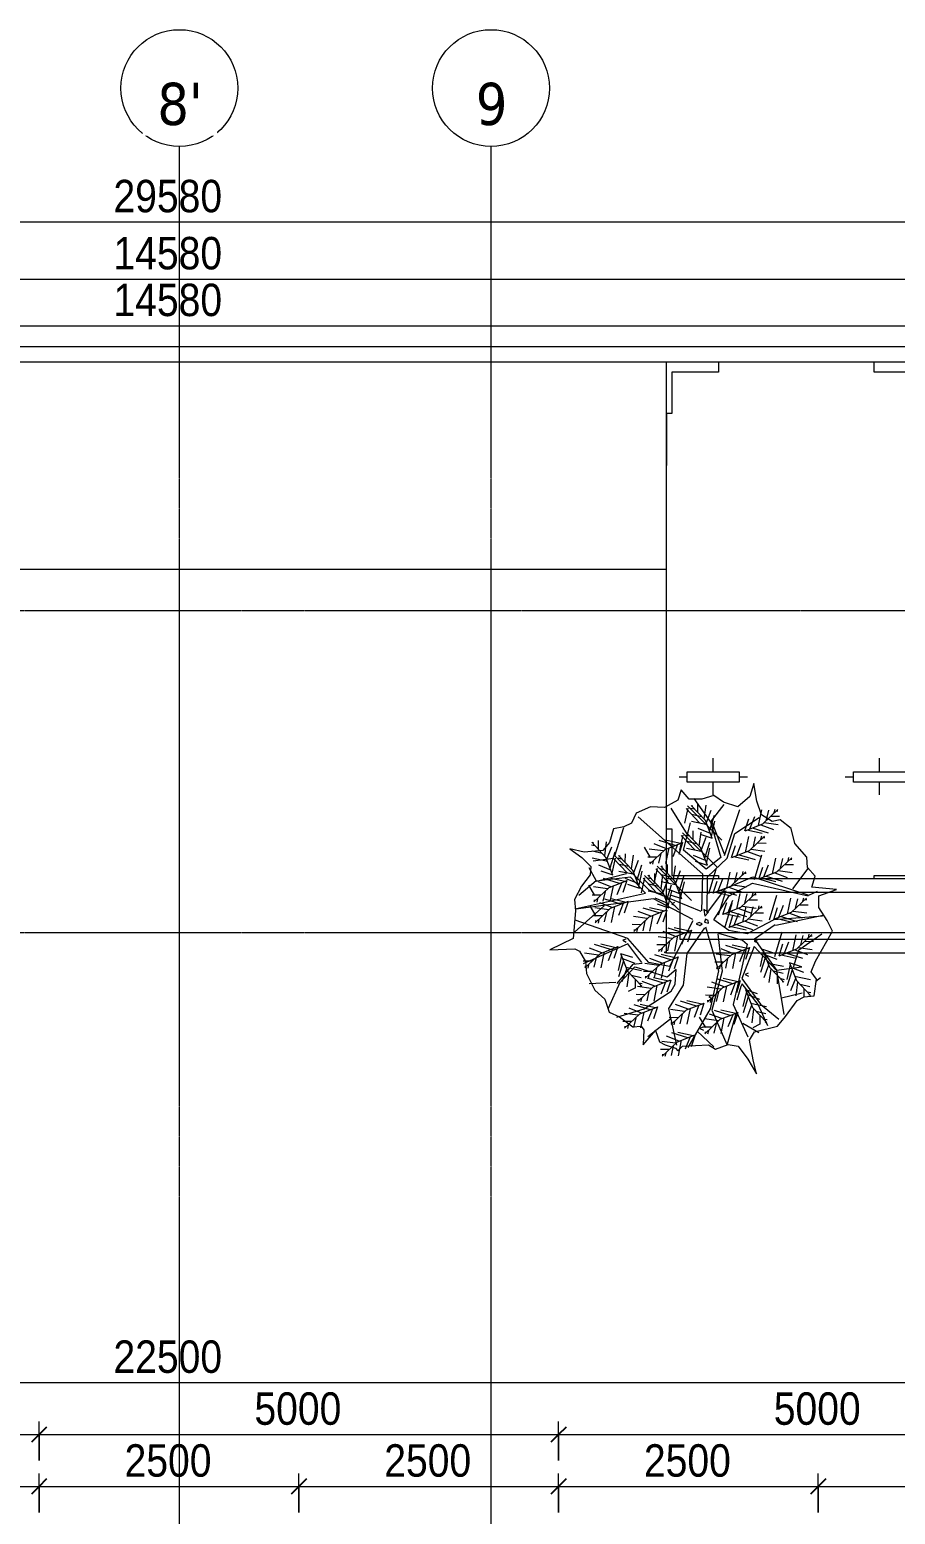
# Model space of a CAD drawing. Header units: millimetres. Extents: x 60855 to 206000, y 5274 to 78634.
# Drawn here: x 79112 to 87445, y 64335 to 78634 of the extents above; entities that cross this region are included whole.
import ezdxf

# ---------------------------------------------------------------- set-up
doc = ezdxf.new("R2010")
doc.units = ezdxf.units.MM
for name, pattern in [('Dash - Tight', [4.5, 3, -1.5]), ('Grid Line', [22.225, 12.7, -3.175, 3.175, -3.175]), ('Hidden', [7.14375, 4.7625, -2.38125])]:
    doc.linetypes.add(name, pattern=pattern)
for name, color, linetype, lineweight in [('A-ANNO-DIMS', 211, 'Continuous', 9), ('A-ANNO-DIMS-125', 211, 'Continuous', 9), ('A-DETL-GENF-2', 92, 'Dash - Tight', 9), ('A-DETL-GENF-3', 92, 'Hidden', 18), ('A-FLOR', 192, 'Continuous', 9), ('A-WALL', 113, 'Continuous', 9), ('C-PRKG', 70, 'Continuous', 9), ('G-IMPT', 8, 'Continuous', 9), ('L-PLNT-1', 253, 'Continuous', 9), ('S-GRID-1', 1, 'Grid Line', 9), ('S-GRID-IDEN', 1, 'Continuous', 9)]:
    doc.layers.add(name, color=color, linetype=linetype, lineweight=lineweight)
doc.styles.add('Tahoma_B', font='tahomabd.ttf', dxfattribs={"height": 406.25})
doc.styles.add('UTM Avo', font='', dxfattribs={"width": 0.9, "height": 312.5})
doc.styles.get('UTM Avo').set_extended_font_data('UTM Avo')
doc.dimstyles.new('1_Dim_chi_tiet_2_5', dxfattribs={"dimscale": 304.8, "dimtxt": 312.281546, "dimasz": 0.492126, "dimexe": 0.410105, "dimexo": 0.0625, "dimgap": 0.04101, "dimtad": 1, "dimdec": 0, "dimrnd": 5, "dimzin": 0, "dimdsep": 46, "dimtxsty": 'UTM Avo', "dimblk1": 'OBLIQUE', "dimblk2": 'OBLIQUE', "dimsah": 1, "dimcen": 0.09, "dimdle": 0.410105, "dimazin": 0, "dimtfac": 1, "dimtdec": 4, "dimtix": 1, "dimtmove": 0, "dimatfit": 3, "dimfxl": 0.82021, "dimfxlon": 1, "dimtvp": 1, "dimtolj": 1, "dimtzin": 0, "dimarcsym": 2})

# ---------------------------------------------------------------- blocks, each defined once
blk = doc.blocks.new('xe oto1 - xe oto-V7-TKCS_NHÀ XE 1 - MẶT BẰNG COTE _1_000')
at = {"layer": 'C-PRKG'}
for p, q in [((-2500, 0), (0, 0)), ((-2500, -1016), (-2500, 0)), ((-500, 0), (0, 0)), ((-500, -100), (-500, 0)), ((0, 0), (0, -500)), ((0, 0), (0, -2025)), ((-2500, 0), (-2000, 0)), ((-2500, -500), (-2500, 0)), ((-2450, -100), (-2450, -500)), ((-2000, -100), (-2450, -100)), ((-2000, 0), (-2000, -100)), ((-50, -100), (-500, -100)), ((-50, -500), (-50, -100)), ((-2450, -500), (-2500, -500)), ((-2500, -500), (-2500, -1000)), ((-2500, -1000), (-2500, -500)), ((0, -500), (-50, -500)), ((0, -500), (0, -2025)), ((0, -2025), (0, -500)), ((-2050, -3950), (-2050, -3820)), ((-2050, -3950), (-2050, -3820)), ((-450, -3950), (-450, -3820)), ((-450, -3950), (-450, -3820)), ((-2300, -4000), (-2380, -4000)), ((-2300, -4000), (-2380, -4000)), ((-2300, -3950), (-1800, -3950)), ((-2300, -4050), (-2300, -3950)), ((-1800, -3950), (-1800, -4050)), ((-1720, -4000), (-1800, -4000)), ((-1720, -4000), (-1800, -4000)), ((-700, -4000), (-780, -4000)), ((-700, -4000), (-780, -4000)), ((-700, -3950), (-200, -3950)), ((-700, -4050), (-700, -3950)), ((-200, -3950), (-200, -4050)), ((-120, -4000), (-200, -4000)), ((-120, -4000), (-200, -4000)), ((-1800, -4050), (-2300, -4050)), ((-2050, -4170), (-2050, -4050)), ((-2050, -4170), (-2050, -4050)), ((-200, -4050), (-700, -4050)), ((-450, -4170), (-450, -4050)), ((-450, -4170), (-450, -4050)), ((-2500, -4500), (-2450, -4500)), ((-2450, -4500), (-2450, -4950)), ((-2450, -4950), (-2000, -4950)), ((-2000, -4950), (-2000, -4980)), ((-500, -4950), (-60, -4950)), ((-500, -4980), (-500, -4950))]:
    blk.add_line(p, q, dxfattribs=at)
blk = doc.blocks.new('CAY GIANG HUONG - CAY GIANG HUONG_dwg-2249777-TKCS_NHÀ XE 1 - MẶT BẰNG COTE _1_000')
at = {"layer": 'G-IMPT'}
for p, q in [((-47, 1330), (-46, 1436)), ((-172, 1068), (-368, 1383)), ((-205, 1203), (-164, 1385)), ((-26, 1206), (-188, 1381)), ((242, 1000), (-171, 1413)), ((-91, 1372), (-132, 1382)), ((-2, 1281), (-119, 1308)), ((-111, 1404), (-112, 1417)), ((29, 1254), (52, 1420)), ((56, 1212), (112, 1362)), ((95, 1109), (154, 1301)), ((273, 815), (459, 1368)), ((519, 1112), (566, 1255)), ((580, 1137), (638, 1283)), ((685, 1175), (725, 1365)), ((781, 1243), (808, 1360)), ((830, 1288), (936, 1286)), ((872, 1332), (882, 1373)), ((903, 1352), (917, 1352)), ((184, 675), (-230, 1088)), ((-169, 1079), (-170, 1092)), ((66, 1185), (-124, 1225)), ((-105, 1005), (-104, 1111)), ((104, 1081), (-42, 1138)), ((-30, 928), (-7, 1095)), ((117, 1043), (158, 1226)), ((543, 1124), (726, 1083)), ((609, 1146), (801, 1087)), ((711, 1185), (862, 1129)), ((753, 1212), (920, 1189)), ((-1286, 930), (-1327, 940)), ((-1307, 962), (-1307, 975)), ((-1242, 888), (-1241, 994)), ((-1167, 811), (-1144, 978)), ((-1140, 769), (-1083, 920)), ((-693, 916), (-621, 791)), ((-422, 896), (-573, 953)), ((-320, 935), (-512, 995)), ((-254, 957), (-437, 998)), ((-396, 907), (-436, 716)), ((-291, 945), (-349, 799)), ((-230, 970), (-277, 826)), ((-264, 878), (-223, 1060)), ((-84, 881), (-246, 1055)), ((-149, 1047), (-190, 1057)), ((8, 860), (-183, 900)), ((-61, 956), (-177, 983)), ((129, 1020), (-15, 1067)), ((-3, 886), (54, 1037)), ((36, 784), (96, 976)), ((58, 718), (99, 901)), ((360, 790), (407, 933)), ((421, 815), (478, 961)), ((526, 852), (565, 1043)), ((622, 921), (649, 1038)), ((670, 965), (776, 964)), ((712, 1009), (723, 1050)), ((744, 1030), (758, 1030)), ((-1129, 743), (-1320, 783)), ((-1198, 839), (-1315, 866)), ((-1101, 667), (-1042, 859)), ((-1079, 601), (-1038, 784)), ((-964, 771), (-1005, 781)), ((-985, 802), (-985, 816)), ((-920, 729), (-919, 834)), ((-845, 652), (-822, 818)), ((-818, 610), (-761, 760)), ((-541, 794), (-647, 795)), ((-464, 869), (-631, 892)), ((-615, 730), (-628, 729)), ((-583, 750), (-593, 709)), ((-492, 838), (-519, 722)), ((46, 755), (-101, 813)), ((71, 694), (-73, 742)), ((384, 802), (566, 761)), ((449, 824), (642, 765)), ((552, 863), (702, 806)), ((594, 890), (760, 867)), ((635, 526), (725, 821)), ((853, 594), (892, 784)), ((949, 663), (976, 779)), ((1040, 751), (1050, 792)), ((1071, 771), (1085, 772)), ((-1092, 638), (-1238, 696)), ((-1067, 577), (-1210, 624)), ((-991, 479), (-1183, 538)), ((-925, 501), (-1108, 542)), ((-807, 584), (-998, 623)), ((-876, 680), (-992, 707)), ((-769, 479), (-916, 536)), ((-779, 508), (-719, 700)), ((-757, 442), (-716, 624)), ((-724, 363), (-683, 546)), ((-545, 366), (-706, 541)), ((-277, 160), (-690, 573)), ((-610, 533), (-651, 543)), ((-630, 564), (-631, 578)), ((-572, 474), (-531, 657)), ((-566, 491), (-565, 597)), ((-392, 477), (-554, 652)), ((-124, 271), (-537, 684)), ((-457, 643), (-498, 654)), ((-490, 414), (-467, 580)), ((-369, 553), (-485, 580)), ((-477, 675), (-478, 689)), ((-413, 602), (-412, 707)), ((-338, 525), (-315, 691)), ((-311, 483), (-254, 633)), ((-271, 380), (-212, 573)), ((84, 356), (175, 651)), ((302, 424), (342, 615)), ((398, 493), (425, 610)), ((447, 537), (553, 536)), ((489, 581), (499, 622)), ((521, 602), (534, 602)), ((687, 531), (734, 675)), ((711, 544), (893, 503)), ((748, 556), (805, 702)), ((777, 565), (969, 506)), ((879, 605), (1029, 548)), ((921, 632), (1087, 608)), ((998, 707), (1103, 706)), ((1098, 412), (1279, 658)), ((-1364, 459), (-1291, 334)), ((-1135, 412), (-1302, 436)), ((-1093, 439), (-1244, 496)), ((-1163, 382), (-1190, 265)), ((-1067, 450), (-1107, 260)), ((-962, 488), (-1020, 342)), ((-901, 513), (-948, 369)), ((-744, 418), (-888, 465)), ((-453, 346), (-643, 386)), ((-521, 442), (-638, 469)), ((-300, 457), (-490, 496)), ((-463, 372), (-407, 522)), ((-424, 270), (-365, 462)), ((-262, 352), (-408, 409)), ((-402, 204), (-361, 387)), ((-250, 315), (-209, 497)), ((136, 362), (184, 505)), ((160, 374), (343, 333)), ((197, 387), (255, 533)), ((203, 100), (294, 394)), ((226, 396), (418, 337)), ((328, 435), (479, 378)), ((370, 462), (537, 439)), ((422, 168), (461, 358)), ((608, 325), (619, 366)), ((-1527, -104), (-1176, 209)), ((-1348, 209), (-1275, 83)), ((-1212, 337), (-1318, 338)), ((-1285, 273), (-1299, 272)), ((-1119, 162), (-1285, 185)), ((-1254, 293), (-1264, 252)), ((-1077, 189), (-1227, 245)), ((-975, 228), (-1167, 287)), ((-909, 250), (-1091, 291)), ((-1051, 199), (-1091, 9)), ((-946, 237), (-1003, 91)), ((-885, 262), (-932, 119)), ((-511, 123), (-703, 182)), ((-445, 144), (-628, 185)), ((-415, 241), (-561, 299)), ((-390, 180), (-533, 227)), ((-237, 291), (-381, 338)), ((256, 105), (303, 249)), ((277, -56), (367, 239)), ((317, 130), (374, 276)), ((490, 205), (656, 182)), ((495, 12), (535, 202)), ((518, 236), (545, 353)), ((566, 281), (672, 280)), ((591, 80), (618, 197)), ((640, 345), (654, 346)), ((682, 169), (692, 210)), ((713, 189), (727, 190)), ((814, 40), (904, 335)), ((866, 45), (913, 189)), ((927, 70), (984, 216)), ((1032, 108), (1071, 299)), ((1128, 177), (1155, 293)), ((1176, 221), (1282, 220)), ((1218, 265), (1229, 306)), ((1250, 285), (1264, 286)), ((-1196, 87), (-1301, 88)), ((-1269, 22), (-1283, 22)), ((-1238, 42), (-1248, 1)), ((-1147, 131), (-1174, 14)), ((-655, 56), (-822, 79)), ((-613, 83), (-763, 140)), ((-683, 25), (-710, -91)), ((-587, 94), (-627, -96)), ((-482, 132), (-540, -14)), ((-421, 157), (-468, 13)), ((280, 117), (462, 76)), ((329, -51), (376, 93)), ((345, 139), (537, 80)), ((390, -26), (448, 120)), ((448, 178), (598, 122)), ((521, 23), (671, -34)), ((563, 50), (729, 26)), ((640, 125), (745, 124)), ((890, 58), (1072, 17)), ((1460, 92), (891, -28)), ((955, 80), (1148, 20)), ((1058, 119), (1208, 62)), ((1100, 146), (1266, 123)), ((-732, -19), (-838, -18)), ((-805, -83), (-819, -84)), ((-774, -63), (-784, -104)), ((-358, -186), (-524, -163)), ((-316, -159), (-466, -102)), ((-213, -120), (-405, -60)), ((-148, -98), (-330, -57)), ((-290, -148), (-329, -339)), ((-185, -110), (-242, -257)), ((-124, -85), (-171, -229)), ((353, -39), (536, -80)), ((419, -17), (611, -76)), ((878, -400), (968, -105)), ((1096, -332), (1136, -141)), ((1192, -263), (1219, -147)), ((1283, -175), (1293, -134)), ((1314, -155), (1328, -154)), ((-1201, -357), (-1351, -300)), ((-1098, -318), (-1290, -258)), ((-1033, -296), (-1215, -255)), ((-1175, -346), (-1214, -537)), ((-1070, -309), (-1127, -455)), ((-1009, -283), (-1056, -427)), ((-434, -261), (-540, -260)), ((-508, -325), (-522, -326)), ((-476, -305), (-487, -346)), ((-386, -217), (-413, -333)), ((382, -368), (232, -311)), ((484, -329), (292, -269)), ((550, -307), (368, -266)), ((408, -357), (369, -548)), ((513, -320), (456, -466)), ((574, -294), (527, -438)), ((744, -338), (703, -521)), ((731, -315), (875, -362)), ((930, -395), (977, -251)), ((991, -370), (1048, -224)), ((1122, -321), (1272, -378)), ((1164, -294), (1330, -317)), ((1241, -219), (1346, -220)), ((-1319, -459), (-1425, -458)), ((-1243, -384), (-1409, -361)), ((-1393, -524), (-1407, -524)), ((-1361, -503), (-1372, -544)), ((-1271, -415), (-1298, -531)), ((-965, -388), (-1006, -571)), ((-943, -454), (-1003, -646)), ((-804, -526), (-997, -730)), ((-978, -364), (-834, -411)), ((-953, -425), (-806, -483)), ((-915, -530), (-724, -570)), ((-517, -508), (-683, -485)), ((-475, -481), (-625, -424)), ((-373, -442), (-565, -382)), ((-307, -420), (-490, -379)), ((-449, -470), (-489, -661)), ((-344, -433), (-401, -579)), ((-283, -407), (-330, -551)), ((263, -470), (158, -469)), ((340, -395), (174, -372)), ((190, -535), (176, -535)), ((221, -514), (211, -555)), ((312, -426), (285, -542)), ((766, -404), (706, -596)), ((805, -507), (748, -657)), ((757, -376), (903, -433)), ((794, -481), (985, -520)), ((900, -568), (1205, -526)), ((954, -382), (1136, -423)), ((1020, -360), (1212, -420)), ((1066, -498), (1025, -680)), ((1054, -474), (1197, -521)), ((1079, -535), (1225, -592)), ((-1123, -1024), (-981, -712)), ((-904, -556), (-961, -707)), ((-877, -598), (-900, -765)), ((-846, -626), (-730, -653)), ((-802, -675), (-803, -781)), ((-565, -760), (-715, -703)), ((-594, -583), (-699, -582)), ((-667, -648), (-681, -648)), ((-462, -721), (-654, -661)), ((-636, -627), (-646, -668)), ((-397, -699), (-579, -658)), ((-545, -539), (-572, -655)), ((-434, -711), (-491, -857)), ((-373, -686), (-420, -830)), ((272, -768), (122, -711)), ((374, -729), (182, -669)), ((440, -707), (257, -666)), ((464, -694), (417, -838)), ((832, -549), (809, -715)), ((863, -576), (979, -604)), ((907, -625), (906, -731)), ((951, -667), (992, -678)), ((972, -699), (972, -712)), ((1088, -564), (1029, -756)), ((1127, -666), (1070, -816)), ((1116, -640), (1307, -680)), ((1154, -708), (1131, -874)), ((1429, -657), (1375, -704)), ((-1035, -715), (-1353, -730)), ((-881, -821), (-801, -777)), ((-683, -862), (-789, -861)), ((-607, -787), (-773, -764)), ((-758, -717), (-717, -727)), ((-737, -748), (-737, -762)), ((-635, -818), (-662, -934)), ((-539, -749), (-578, -940)), ((153, -870), (47, -869)), ((230, -795), (64, -772)), ((202, -826), (175, -942)), ((298, -757), (258, -948)), ((403, -719), (345, -866)), ((537, -823), (496, -1005)), ((559, -888), (500, -1080)), ((525, -799), (669, -846)), ((550, -860), (696, -917)), ((959, -900), (1207, -840)), ((1185, -736), (1302, -763)), ((1229, -785), (1228, -890)), ((1273, -827), (1314, -837)), ((1294, -858), (1294, -872)), ((-724, -1082), (-875, -1025)), ((-622, -1043), (-814, -983)), ((-757, -926), (-771, -927)), ((-556, -1021), (-739, -980)), ((-698, -1071), (-738, -1262)), ((-725, -906), (-736, -947)), ((-593, -1033), (-651, -1180)), ((-532, -1008), (-579, -1152)), ((-207, -1064), (-374, -1041)), ((-165, -1037), (-316, -981)), ((-63, -998), (-255, -939)), ((3, -976), (-180, -935)), ((-139, -1027), (-179, -1217)), ((-34, -989), (-92, -1135)), ((27, -964), (-20, -1107)), ((80, -935), (66, -935)), ((111, -914), (101, -955)), ((344, -1111), (152, -1052)), ((410, -1089), (228, -1048)), ((598, -991), (542, -1141)), ((588, -965), (778, -1004)), ((625, -1033), (602, -1199)), ((656, -1061), (773, -1088)), ((-843, -1184), (-949, -1183)), ((-766, -1109), (-933, -1086)), ((-916, -1249), (-930, -1249)), ((-885, -1228), (-895, -1269)), ((-794, -1140), (-821, -1256)), ((-367, -1147), (-648, -1367)), ((-284, -1140), (-390, -1138)), ((-357, -1204), (-371, -1205)), ((-326, -1184), (-336, -1225)), ((-235, -1095), (-262, -1212)), ((-29, -1131), (44, -1256)), ((200, -1177), (34, -1154)), ((242, -1150), (92, -1094)), ((172, -1208), (145, -1325)), ((268, -1140), (229, -1330)), ((312, -1452), (414, -1089)), ((373, -1102), (316, -1248)), ((434, -1077), (387, -1221)), ((493, -1206), (688, -1316)), ((621, -1255), (702, -1212)), ((701, -1109), (700, -1215)), ((745, -1151), (786, -1162)), ((765, -1183), (766, -1197)), ((-314, -1446), (-480, -1423)), ((-272, -1419), (-422, -1362)), ((-169, -1380), (-361, -1320)), ((-104, -1358), (-286, -1317)), ((-246, -1408), (-285, -1599)), ((-141, -1370), (-198, -1517)), ((-80, -1345), (-127, -1489)), ((-53, -1300), (144, -1490)), ((123, -1253), (18, -1252)), ((50, -1317), (36, -1318)), ((81, -1297), (71, -1338)), ((-390, -1521), (-496, -1520)), ((-464, -1585), (-478, -1586)), ((-432, -1565), (-443, -1606)), ((-342, -1477), (-369, -1593))]:
    blk.add_line(p, q, dxfattribs=at)
at = {"layer": 'G-IMPT', "flags": 128}
for points in [[(1327, 432), (1366, 567), (1272, 669), (1263, 796), (1120, 958), (1076, 1138), (944, 1243), (846, 1225), (718, 1302), (664, 1469), (626, 1680), (578, 1523), (436, 1400), (261, 1458), (146, 1536), (2, 1491), (-150, 1494), (-246, 1605), (-287, 1480), (-448, 1392), (-615, 1402), (-790, 1322), (-845, 1204), (-938, 1158), (-1061, 1136), (-1108, 970), (-1192, 876), (-1416, 856), (-1588, 895), (-1443, 792), (-1335, 683), (-1343, 583), (-1445, 447), (-1530, 284), (-1519, 148), (-1549, -183), (-1828, -321), (-1527, -308), (-1472, -337), (-1399, -463), (-1386, -608), (-1287, -808), (-1167, -915), (-1114, -1073), (-990, -1130), (-830, -1250), (-730, -1242), (-697, -1286), (-704, -1465), (-557, -1291), (-508, -1430), (-438, -1467), (-317, -1505), (-286, -1539), (-233, -1480), (80, -1465), (166, -1519), (320, -1462), (437, -1481), (553, -1638), (661, -1816), (618, -1646), (576, -1407), (634, -1308), (913, -1239), (1007, -1124), (1150, -931), (1231, -887), (1355, -875), (1383, -673), (1317, -586), (1370, -458), (1572, -97), (1511, 31), (1408, 190), (1408, 328), (1622, 405)], [(-66, -9), (-24, -30), (6, -10), (-29, 6)], [(24, 164), (38, 84), (83, 133)], [(34, 11), (82, -1), (77, 33), (44, 48)]]:
    blk.add_lwpolyline(points, close=True, dxfattribs=at)
for points in [[(-94, 1499), (104, 1215), (229, 792), (54, 650), (-220, 877), (-134, 1207)], [(2, 150), (15, 591), (-763, 1280)], [(127, 1021), (44, 1234), (-128, 1416)], [(65, 125), (70, 558), (308, 784), (398, 1079), (691, 1272)], [(274, 829), (119, 1232), (269, 1428)], [(521, 1113), (734, 1197), (915, 1369)], [(-6, 141), (-631, 398), (-1045, 811), (-937, 1153)], [(69, 696), (-15, 909), (-186, 1090)], [(-1068, 579), (-1152, 792), (-1323, 973)], [(-232, 968), (-445, 884), (-626, 713)], [(361, 791), (575, 875), (756, 1047)], [(-899, 604), (-1061, 779), (-1308, 748)], [(-746, 419), (-830, 633), (-1001, 814)], [(688, 533), (902, 617), (1083, 788)], [(-1509, 177), (-677, 360), (-859, 553), (-1265, 507), (-907, 596)], [(-1478, 336), (-1272, 513), (-1356, 666)], [(-392, 182), (-475, 395), (-647, 576)], [(-239, 292), (-323, 506), (-494, 687)], [(73, 134), (285, 415), (617, 557), (1288, 338), (1392, 386)], [(138, 363), (351, 447), (532, 619)], [(-903, 511), (-1116, 427), (-1297, 256)], [(1452, 83), (866, 40), (546, -129), (325, -90), (146, 38), (330, 328), (613, 483), (1280, 329)], [(257, 107), (471, 191), (652, 362)], [(-106, 42), (-580, 291), (-1517, 168)], [(-887, 261), (-1100, 177), (-1281, 5)], [(-327, 248), (-363, 234), (-322, 212)], [(331, -49), (544, 35), (725, 206)], [(867, 47), (1081, 131), (1262, 302)], [(-107, 28), (-386, -521), (-635, -472), (-891, -184), (-1525, 35)], [(-423, 155), (-636, 71), (-817, -100)], [(-125, -87), (-339, -171), (-520, -342)], [(-301, -1471), (-396, -1028), (-220, -746), (-175, -365), (39, -55)], [(47, -46), (201, -573), (101, -1030), (-166, -1497)], [(193, -129), (244, -580), (121, -1049), (304, -1460)], [(201, -120), (491, -205), (545, -253), (378, -979), (555, -1370)], [(884, -22), (635, -193), (900, -568), (989, -1099)], [(932, -393), (1145, -309), (1326, -138)], [(1104, -530), (1168, -321), (1446, -130)], [(-722, -474), (-888, -249), (-1428, -488)], [(-1010, -285), (-1224, -369), (-1405, -540)], [(-914, -193), (-951, -207), (-909, -228)], [(573, -296), (359, -380), (178, -551)], [(893, -562), (630, -281), (483, -667), (709, -976), (928, -1155)], [(669, -204), (632, -218), (674, -239)], [(733, -316), (817, -530), (988, -711)], [(-1021, -1131), (-692, -1031), (-369, -818), (-320, -736), (-309, -558), (-416, -651), (-797, -532)], [(-1018, -726), (-824, -493), (-715, -480)], [(-976, -366), (-892, -579), (-721, -760)], [(-285, -409), (-498, -493), (-679, -664)], [(1055, -476), (1139, -689), (1311, -870)], [(-374, -688), (-588, -772), (-769, -943)], [(462, -696), (249, -780), (68, -951)], [(558, -604), (522, -618), (563, -639)], [(121, -873), (84, -887), (126, -909)], [(794, -1238), (680, -981), (487, -732), (470, -764), (424, -926)], [(527, -800), (610, -1014), (782, -1195)], [(-534, -1010), (-747, -1094), (-928, -1265)], [(25, -966), (-188, -1049), (-369, -1221)], [(433, -1079), (219, -1162), (38, -1334)], [(-81, -1347), (-295, -1431), (-476, -1602)], [(15, -1254), (-22, -1269), (20, -1290)]]:
    blk.add_lwpolyline(points, dxfattribs=at)
blk = doc.blocks.new('CAY GIANG HUONG - CAY GIANG HUONG-2249851-TKCS_NHÀ XE 1 - MẶT BẰNG COTE _1_000')
at = {"xscale": 0.8, "yscale": 0.8, "zscale": 0.8}
blk.add_blockref('CAY GIANG HUONG - CAY GIANG HUONG_dwg-2249777-TKCS_NHÀ XE 1 - MẶT BẰNG COTE _1_000', (0, 0), dxfattribs=at)
blk = doc.blocks.new('BORDER VIEW - BORDER VIEW-4801060-TKCS_NHÀ XE 1 - MẶT BẰNG COTE _1_000')
at = {"layer": 'A-DETL-GENF-3'}
blk.add_line((150, 24386), (35281, 24386), dxfattribs=at)
blk = doc.blocks.new('Grid - M_Grid Head - Circle-353313-TKCS_NHÀ XE 1 - MẶT BẰNG COTE _1_000')
at = {"layer": 'S-GRID-IDEN'}
blk.add_circle((0, 0), 4.5, dxfattribs=at)
blk = doc.blocks.new('DIMBLOCK4-TKCS_NHÀ XE 1 - MẶT BẰNG COTE _1_000')
at = {"layer": 'A-ANNO-DIMS-125'}
for p, q in [((76703, 64354), (76703, 64729)), ((79203, 64354), (79203, 64729)), ((76703, 64604), (79203, 64604)), ((76703, 64604), (76703, 64354)), ((79203, 64604), (79203, 64354))]:
    blk.add_line(p, q, dxfattribs=at)
at = {"layer": 'A-ANNO-DIMS-125', "lineweight": 25}
for p, q in [((76703, 64604), (76778, 64679)), ((79203, 64604), (79278, 64679)), ((76703, 64604), (76628, 64529)), ((79203, 64604), (79128, 64529))]:
    blk.add_line(p, q, dxfattribs=at)
at = {"layer": 'A-ANNO-DIMS-125', "color": 0, "insert": (77525, 65010), "char_height": 312.5, "width": 1027.06, "attachment_point": 1, "line_spacing_factor": 1.110334, "style": 'UTM Avo'}
blk.add_mtext('2500', dxfattribs=at)
blk = doc.blocks.new('_Oblique')
at = {"color": 0, "linetype": 'ByBlock', "lineweight": -2}
blk.add_line((-0.5, -0.5), (0.5, 0.5), dxfattribs=at)
blk = doc.blocks.new('DIMBLOCK5-TKCS_NHÀ XE 1 - MẶT BẰNG COTE _1_000')
at = {"layer": 'A-ANNO-DIMS-125'}
for p, q in [((79203, 64354), (79203, 64729)), ((81703, 64354), (81703, 64729)), ((79203, 64604), (81703, 64604)), ((79203, 64604), (79203, 64354)), ((81703, 64604), (81703, 64354))]:
    blk.add_line(p, q, dxfattribs=at)
at = {"layer": 'A-ANNO-DIMS-125', "lineweight": 25}
for p, q in [((79203, 64604), (79278, 64679)), ((81703, 64604), (81778, 64679)), ((79203, 64604), (79128, 64529)), ((81703, 64604), (81628, 64529))]:
    blk.add_line(p, q, dxfattribs=at)
at = {"layer": 'A-ANNO-DIMS-125', "color": 0, "insert": (80025, 65010), "char_height": 312.5, "width": 1027.06, "attachment_point": 1, "line_spacing_factor": 1.110334, "style": 'UTM Avo'}
blk.add_mtext('2500', dxfattribs=at)
blk = doc.blocks.new('DIMBLOCK6-TKCS_NHÀ XE 1 - MẶT BẰNG COTE _1_000')
at = {"layer": 'A-ANNO-DIMS-125'}
for p, q in [((81703, 64354), (81703, 64729)), ((84203, 64354), (84203, 64729)), ((81703, 64604), (84203, 64604)), ((81703, 64604), (81703, 64354)), ((84203, 64604), (84203, 64354))]:
    blk.add_line(p, q, dxfattribs=at)
at = {"layer": 'A-ANNO-DIMS-125', "lineweight": 25}
for p, q in [((81703, 64604), (81778, 64679)), ((84203, 64604), (84278, 64679)), ((81703, 64604), (81628, 64529)), ((84203, 64604), (84128, 64529))]:
    blk.add_line(p, q, dxfattribs=at)
at = {"layer": 'A-ANNO-DIMS-125', "color": 0, "insert": (82525, 65010), "char_height": 312.5, "width": 1027.06, "attachment_point": 1, "line_spacing_factor": 1.110334, "style": 'UTM Avo'}
blk.add_mtext('2500', dxfattribs=at)
blk = doc.blocks.new('DIMBLOCK7-TKCS_NHÀ XE 1 - MẶT BẰNG COTE _1_000')
at = {"layer": 'A-ANNO-DIMS-125'}
for p, q in [((84203, 64354), (84203, 64729)), ((86703, 64354), (86703, 64729)), ((84203, 64604), (86703, 64604)), ((84203, 64604), (84203, 64354)), ((86703, 64604), (86703, 64354))]:
    blk.add_line(p, q, dxfattribs=at)
at = {"layer": 'A-ANNO-DIMS-125', "lineweight": 25}
for p, q in [((84203, 64604), (84278, 64679)), ((86703, 64604), (86778, 64679)), ((84203, 64604), (84128, 64529)), ((86703, 64604), (86628, 64529))]:
    blk.add_line(p, q, dxfattribs=at)
at = {"layer": 'A-ANNO-DIMS-125', "color": 0, "insert": (85025, 65010), "char_height": 312.5, "width": 1027.06, "attachment_point": 1, "line_spacing_factor": 1.110334, "style": 'UTM Avo'}
blk.add_mtext('2500', dxfattribs=at)
blk = doc.blocks.new('DIMBLOCK8-TKCS_NHÀ XE 1 - MẶT BẰNG COTE _1_000')
at = {"layer": 'A-ANNO-DIMS-125'}
for p, q in [((86703, 64354), (86703, 64729)), ((89203, 64354), (89203, 64729)), ((86703, 64604), (89203, 64604)), ((86703, 64604), (86703, 64354)), ((89203, 64604), (89203, 64354))]:
    blk.add_line(p, q, dxfattribs=at)
at = {"layer": 'A-ANNO-DIMS-125', "lineweight": 25}
for p, q in [((86703, 64604), (86778, 64679)), ((89203, 64604), (89278, 64679)), ((86703, 64604), (86628, 64529)), ((89203, 64604), (89128, 64529))]:
    blk.add_line(p, q, dxfattribs=at)
at = {"layer": 'A-ANNO-DIMS-125', "color": 0, "insert": (87525, 65010), "char_height": 312.5, "width": 1027.06, "attachment_point": 1, "line_spacing_factor": 1.110334, "style": 'UTM Avo'}
blk.add_mtext('2500', dxfattribs=at)
blk = doc.blocks.new('DIMBLOCK11-TKCS_NHÀ XE 1 - MẶT BẰNG COTE _1_000')
at = {"layer": 'A-ANNO-DIMS-125'}
for p, q in [((74203, 64854), (74203, 65229)), ((79203, 64854), (79203, 65229)), ((74203, 65104), (79203, 65104)), ((74203, 65104), (74203, 64854)), ((79203, 65104), (79203, 64854))]:
    blk.add_line(p, q, dxfattribs=at)
at = {"layer": 'A-ANNO-DIMS-125', "lineweight": 25}
for p, q in [((74203, 65104), (74128, 65029)), ((74203, 65104), (74278, 65179)), ((79203, 65104), (79128, 65029)), ((79203, 65104), (79278, 65179))]:
    blk.add_line(p, q, dxfattribs=at)
at = {"layer": 'A-ANNO-DIMS-125', "color": 0, "insert": (76275, 65510), "char_height": 312.5, "width": 1027.06, "attachment_point": 1, "line_spacing_factor": 1.110334, "style": 'UTM Avo'}
blk.add_mtext('5000', dxfattribs=at)
blk = doc.blocks.new('DIMBLOCK12-TKCS_NHÀ XE 1 - MẶT BẰNG COTE _1_000')
at = {"layer": 'A-ANNO-DIMS-125'}
for p, q in [((79203, 64854), (79203, 65229)), ((84203, 64854), (84203, 65229)), ((79203, 65104), (84203, 65104)), ((79203, 65104), (79203, 64854)), ((84203, 65104), (84203, 64854))]:
    blk.add_line(p, q, dxfattribs=at)
at = {"layer": 'A-ANNO-DIMS-125', "lineweight": 25}
for p, q in [((79203, 65104), (79128, 65029)), ((79203, 65104), (79278, 65179)), ((84203, 65104), (84128, 65029)), ((84203, 65104), (84278, 65179))]:
    blk.add_line(p, q, dxfattribs=at)
at = {"layer": 'A-ANNO-DIMS-125', "color": 0, "insert": (81275, 65510), "char_height": 312.5, "width": 1027.06, "attachment_point": 1, "line_spacing_factor": 1.110334, "style": 'UTM Avo'}
blk.add_mtext('5000', dxfattribs=at)
blk = doc.blocks.new('DIMBLOCK13-TKCS_NHÀ XE 1 - MẶT BẰNG COTE _1_000')
at = {"layer": 'A-ANNO-DIMS-125'}
for p, q in [((84203, 64854), (84203, 65229)), ((89203, 64854), (89203, 65229)), ((84203, 65104), (89203, 65104)), ((84203, 65104), (84203, 64854)), ((89203, 65104), (89203, 64854))]:
    blk.add_line(p, q, dxfattribs=at)
at = {"layer": 'A-ANNO-DIMS-125', "lineweight": 25}
for p, q in [((84203, 65104), (84128, 65029)), ((84203, 65104), (84278, 65179)), ((89203, 65104), (89128, 65029)), ((89203, 65104), (89278, 65179))]:
    blk.add_line(p, q, dxfattribs=at)
at = {"layer": 'A-ANNO-DIMS-125', "color": 0, "insert": (86275, 65510), "char_height": 312.5, "width": 1027.06, "attachment_point": 1, "line_spacing_factor": 1.110334, "style": 'UTM Avo'}
blk.add_mtext('5000', dxfattribs=at)
blk = doc.blocks.new('DIMBLOCK16-TKCS_NHÀ XE 1 - MẶT BẰNG COTE _1_000')
at = {"layer": 'A-ANNO-DIMS-125'}
for p, q in [((73163, 75532), (73163, 75907)), ((87743, 75532), (87743, 75907)), ((73163, 75782), (87743, 75782)), ((73163, 75782), (73163, 75532)), ((87743, 75782), (87743, 75532))]:
    blk.add_line(p, q, dxfattribs=at)
at = {"layer": 'A-ANNO-DIMS-125', "lineweight": 25}
for p, q in [((73163, 75782), (73238, 75857)), ((87743, 75782), (87818, 75857)), ((73163, 75782), (73088, 75707)), ((87743, 75782), (87668, 75707))]:
    blk.add_line(p, q, dxfattribs=at)
at = {"layer": 'A-ANNO-DIMS-125', "color": 0, "insert": (79918, 76188), "char_height": 312.5, "width": 1283.82, "attachment_point": 1, "line_spacing_factor": 1.110334, "style": 'UTM Avo'}
blk.add_mtext('14580', dxfattribs=at)
blk = doc.blocks.new('DIMBLOCK18-TKCS_NHÀ XE 1 - MẶT BẰNG COTE _1_000')
at = {"layer": 'A-ANNO-DIMS-125'}
for p, q in [((69203, 65354), (69203, 65729)), ((91703, 65354), (91703, 65729)), ((69078, 65604), (91828, 65604)), ((69203, 65604), (69203, 65354)), ((91703, 65604), (91703, 65354))]:
    blk.add_line(p, q, dxfattribs=at)
at = {"layer": 'A-ANNO-DIMS-125', "lineweight": 25}
for p, q in [((69203, 65604), (69278, 65679)), ((91703, 65604), (91778, 65679)), ((69203, 65604), (69128, 65529)), ((91703, 65604), (91628, 65529))]:
    blk.add_line(p, q, dxfattribs=at)
at = {"layer": 'A-ANNO-DIMS-125', "color": 0, "insert": (79918, 66010), "char_height": 312.5, "width": 1283.82, "attachment_point": 1, "line_spacing_factor": 1.110334, "style": 'UTM Avo'}
blk.add_mtext('22500', dxfattribs=at)
blk = doc.blocks.new('DIMBLOCK22-TKCS_NHÀ XE 1 - MẶT BẰNG COTE _1_000')
at = {"layer": 'A-ANNO-DIMS-125'}
for p, q in [((73163, 75982), (73163, 76357)), ((87743, 75982), (87743, 76357)), ((73163, 76232), (87743, 76232)), ((73163, 76232), (73163, 75982)), ((87743, 76232), (87743, 75982))]:
    blk.add_line(p, q, dxfattribs=at)
at = {"layer": 'A-ANNO-DIMS-125', "lineweight": 25}
for p, q in [((73163, 76232), (73088, 76157)), ((73163, 76232), (73238, 76307)), ((87743, 76232), (87668, 76157)), ((87743, 76232), (87818, 76307))]:
    blk.add_line(p, q, dxfattribs=at)
at = {"layer": 'A-ANNO-DIMS-125', "color": 0, "insert": (79918, 76638), "char_height": 312.5, "width": 1283.82, "attachment_point": 1, "line_spacing_factor": 1.110334, "style": 'UTM Avo'}
blk.add_mtext('14580', dxfattribs=at)
blk = doc.blocks.new('DIMBLOCK26-TKCS_NHÀ XE 1 - MẶT BẰNG COTE _1_000')
at = {"layer": 'A-ANNO-DIMS-125'}
for p, q in [((65663, 76532), (65663, 76907)), ((95243, 76532), (95243, 76907)), ((65538, 76782), (95368, 76782)), ((65663, 76782), (65663, 76532)), ((95243, 76782), (95243, 76532))]:
    blk.add_line(p, q, dxfattribs=at)
at = {"layer": 'A-ANNO-DIMS-125', "lineweight": 25}
for p, q in [((65663, 76782), (65738, 76857)), ((95243, 76782), (95318, 76857)), ((65663, 76782), (65588, 76707)), ((95243, 76782), (95168, 76707))]:
    blk.add_line(p, q, dxfattribs=at)
at = {"layer": 'A-ANNO-DIMS-125', "color": 0, "insert": (79918, 77188), "char_height": 312.5, "width": 1283.82, "attachment_point": 1, "line_spacing_factor": 1.110334, "style": 'UTM Avo'}
blk.add_mtext('29580', dxfattribs=at)

msp = doc.modelspace()

# ---------------------------------------------------------------- linework, layer by layer
at = {"layer": 'A-FLOR'}
for p, q in [((75662.6, 75436.3), (85242.6, 75436.3)), ((85742.6, 75436.3), (87242.6, 75436.3)), ((85242.6, 69741.9), (85242.6, 74936.3)), ((85242.6, 73436.3), (75662.6, 73436.3)), ((87682.6, 70456.3), (85242.6, 70456.3)), ((85372.6, 70326.3), (87682.6, 70326.3)), ((85372.6, 69871.9), (85372.6, 70326.3)), ((97742.6, 69871.9), (85372.6, 69871.9)), ((85242.6, 69741.9), (97852.6, 69741.9))]:
    msp.add_line(p, q, dxfattribs=at)
at = {"layer": 'A-WALL'}
for p, q in [((85227.6, 69751.9), (85242.6, 69751.9)), ((85227.6, 69741.9), (85227.6, 69751.9)), ((85242.6, 69741.9), (85227.6, 69741.9))]:
    msp.add_line(p, q, dxfattribs=at)
at = {"layer": 'S-GRID-1'}
for p, q in [((80552.6, 74384), (80552.6, 77509)), ((83552.6, 74384), (83552.6, 77509)), ((80552.6, 53202.4), (80552.6, 74384)), ((83552.6, 53202.4), (83552.6, 74384)), ((90572.4, 73036.9), (70381.6, 73036.9)), ((90572.4, 69936.9), (70381.6, 69936.9))]:
    msp.add_line(p, q, dxfattribs=at)

# ---------------------------------------------------------------- block references
at = {"layer": 'A-DETL-GENF-2'}
msp.add_blockref('BORDER VIEW - BORDER VIEW-4801060-TKCS_NHÀ XE 1 - MẶT BẰNG COTE _1_000', (62752.6, 51196.9), dxfattribs=at)
at = {"layer": 'C-PRKG'}
msp.add_blockref('xe oto1 - xe oto-V7-TKCS_NHÀ XE 1 - MẶT BẰNG COTE _1_000', (87742.6, 75436.3), dxfattribs=at)
at = {"layer": 'L-PLNT-1'}
msp.add_blockref('CAY GIANG HUONG - CAY GIANG HUONG-2249851-TKCS_NHÀ XE 1 - MẶT BẰNG COTE _1_000', (85581.3, 70029), dxfattribs=at)
at = {"layer": 'S-GRID-IDEN', "xscale": 125, "yscale": 125, "zscale": 125}
for p in [(80552.6, 78071.5), (83552.6, 78071.5)]:
    msp.add_blockref('Grid - M_Grid Head - Circle-353313-TKCS_NHÀ XE 1 - MẶT BẰNG COTE _1_000', p, dxfattribs=at)

# ---------------------------------------------------------------- dimensions: what is measured, and where the dimension line sits
at = {"layer": 'A-ANNO-DIMS'}
for base, p1, p2, override, picture, middle in [((95242.6, 76782), (65662.6, 76532), (95242.6, 76532), {"dimpost": '<>', "dimfxl": 29580}, 'DIMBLOCK26-TKCS_NHÀ XE 1 - MẶT BẰNG COTE _1_000', (80452.6, 76956.2)), ((87742.6, 76232), (73162.6, 75982), (87742.6, 75982), {"dimpost": '<>', "dimfxl": 14580}, 'DIMBLOCK22-TKCS_NHÀ XE 1 - MẶT BẰNG COTE _1_000', (80452.6, 76406.2)), ((87742.6, 75782), (73162.6, 75532), (87742.6, 75532), {"dimpost": '<>', "dimfxl": 14580}, 'DIMBLOCK16-TKCS_NHÀ XE 1 - MẶT BẰNG COTE _1_000', (80452.6, 75956.2)), ((91702.6, 65604), (69202.6, 65354), (91702.6, 65354), {"dimpost": '<>', "dimfxl": 22500}, 'DIMBLOCK18-TKCS_NHÀ XE 1 - MẶT BẰNG COTE _1_000', (80452.6, 65778.2)), ((79202.6, 65104), (74202.6, 64854), (79202.6, 64854), {"dimpost": '<>', "dimfxl": 5000}, 'DIMBLOCK11-TKCS_NHÀ XE 1 - MẶT BẰNG COTE _1_000', (76702.6, 65278.2)), ((84202.6, 65104), (79202.6, 64854), (84202.6, 64854), {"dimpost": '<>', "dimfxl": 5000}, 'DIMBLOCK12-TKCS_NHÀ XE 1 - MẶT BẰNG COTE _1_000', (81702.6, 65278.2)), ((89202.6, 65104), (84202.6, 64854), (89202.6, 64854), {"dimpost": '<>', "dimfxl": 5000}, 'DIMBLOCK13-TKCS_NHÀ XE 1 - MẶT BẰNG COTE _1_000', (86702.6, 65278.2)), ((79202.6, 64604), (76702.6, 64354), (79202.6, 64354), {"dimpost": '<>', "dimfxl": 2500}, 'DIMBLOCK4-TKCS_NHÀ XE 1 - MẶT BẰNG COTE _1_000', (77952.6, 64778.2)), ((81702.6, 64604), (79202.6, 64354), (81702.6, 64354), {"dimpost": '<>', "dimfxl": 2500}, 'DIMBLOCK5-TKCS_NHÀ XE 1 - MẶT BẰNG COTE _1_000', (80452.6, 64778.2)), ((84202.6, 64604), (81702.6, 64354), (84202.6, 64354), {"dimpost": '<>', "dimfxl": 2500}, 'DIMBLOCK6-TKCS_NHÀ XE 1 - MẶT BẰNG COTE _1_000', (82952.6, 64778.2)), ((86702.6, 64604), (84202.6, 64354), (86702.6, 64354), {"dimpost": '<>', "dimfxl": 2500}, 'DIMBLOCK7-TKCS_NHÀ XE 1 - MẶT BẰNG COTE _1_000', (85452.6, 64778.2)), ((89202.6, 64604), (86702.6, 64354), (89202.6, 64354), {"dimpost": '<>', "dimfxl": 2500}, 'DIMBLOCK8-TKCS_NHÀ XE 1 - MẶT BẰNG COTE _1_000', (87952.6, 64778.2))]:
    dim = msp.add_linear_dim(base=base, p1=p1, p2=p2, dimstyle='1_Dim_chi_tiet_2_5', override=override, dxfattribs=at)
    dim.commit()
    dim.dimension.update_dxf_attribs({"geometry": picture, "text_midpoint": middle})

# ---------------------------------------------------------------- next in the draw order: texts
at = {"layer": 'S-GRID-IDEN', "char_height": 406.25, "attachment_point": 5, "line_spacing_factor": 0.996129, "style": 'Tahoma_B', "bg_fill": 3, "box_fill_scale": 1.25, "bg_fill_color": 256, "bg_fill_true_color": 13158600, "bg_fill_transparency": 0}
for s, insert, width in [("\\pt1587.49906,3174.99812,4762.50125,6350.00031,7937.49937,9524.99844,11112.50156,12700.00063,14287.49969,15874.99875,17462.50188,19050.00094,20637.5,22224.99906,23812.49813,25400.00125,26987.50031,28574.99938,30162.49844,31750.00156,33337.50063,34924.99969,36512.49875,38100.00187,39687.50094,41275,42862.49906,44449.99812,46037.50125,47625.00031,49212.49937,50799.99844;8'", (80558.4, 77915.4), 512.5), ('\\pt1587.49906,3174.99812,4762.50125,6350.00031,7937.49937,9524.99844,11112.50156,12700.00063,14287.49969,15874.99875,17462.50188,19050.00094,20637.5,22224.99906,23812.49813,25400.00125,26987.50031,28574.99938,30162.49844,31750.00156,33337.50063,34924.99969,36512.49875,38100.00187,39687.50094,41275,42862.49906,44449.99812,46037.50125,47625.00031,49212.49937,50799.99844;9', (83558.4, 77915.4), 363.75)]:
    msp.add_mtext(s, dxfattribs=dict(at, insert=insert, width=width))

doc.saveas('drawing.dxf')
